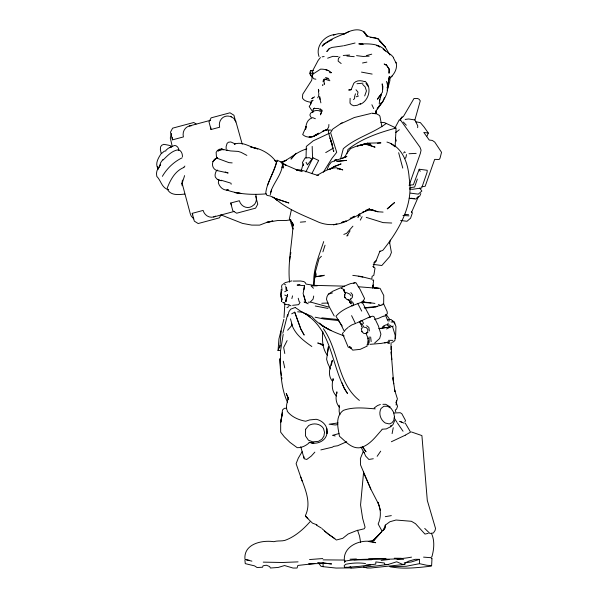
<?xml version="1.0" encoding="UTF-8"?>
<svg xmlns="http://www.w3.org/2000/svg" width="598" height="598" viewBox="0 0 598 598"><rect width="100%" height="100%" fill="white"/><g stroke="black" fill="none" stroke-linecap="round" stroke-linejoin="round"><path stroke-width="0.9" d="M431.308 558.734L432.003 558.24L431.621 565.641L426.778 565.274L419.497 563.675L419.534 559.347L415.169 559.317L408.912 561.081L405.145 562.927L404.824 564.415L370.655 568.01L367.292 568.04L363.524 566.964M389.933 77.471L389.896 80.663L387.212 90.679M280.38 363.487L280.537 350.772L283.198 334.409M244.918 559.945L245.247 563.63L254.554 565.872L257.043 567.502L262.567 567.248L263.045 565.805L266.327 565.215L269.661 566.545L270.386 568.018L278.197 567.45L284.551 565.536L293.072 568.055L297.086 568.025L297.841 565.446L314.832 563.555L308.777 563.802L320.722 563.533L323.114 562.957L331.598 563.944L317.68 562.494M351.25 567.891L336.106 568.063L323.055 566.672L323.114 562.957M388.58 78.278L388.513 81.859L387.183 87.988L389.38 76.417L388.453 82.165L388.565 79.362C393.499 75.258 398.096 69.129 396.003 62.252M390.935 349.845L391.085 342.706M380.38 510.341L377.951 502.26C380.866 509.204 381.389 517.023 378.145 523.975L382.07 531.136M288.184 399.486L288.221 397.834L286.263 393.551L288.647 399.3L288.221 397.834L286.621 404.824L286.464 409.353M244.933 558.898C243.812 543.761 262.171 539.904 273.877 541.691C277.442 540.472 281.247 541.384 284.872 540.383C294.575 537.019 303.268 529.432 309.958 521.822M281.195 289.492L281.045 295.165L281.695 301.504L281.606 299.015M344.657 294.515L344.59 296.967L346.563 299.187L348.918 299.875L350.966 303.762L349.419 301.788M350.122 98.319L349.994 103.118L351.332 104.702L353.717 105.779L357.38 105.241L360.542 103.574M327.001 431.726C327.36 440.24 317.486 445.204 310.026 442.468L313.898 443.051L309.046 442.43M279.842 347.408L281.172 330.851M291.443 209.539L289.335 219.1L293.065 224.168C292.198 243.498 287.518 262.843 289.567 282.189M394.359 324.026L394.463 322.18L392.707 320.864M306.034 157.902L306.326 146.428L313.225 140.844L329.513 133.204M417.658 127.673L417.77 125.857L414.892 119.959L420.274 100.815L419.004 99.178L417.546 98.498L414.018 98.468L403.321 116.647L402.035 117.081L400.481 118.83M283.497 168.038L283.661 165.571M328.893 124.481L328.728 126.881L327.211 129.497L322.539 131.418L327.211 129.497M318.846 93.295L318.644 96.114L317.658 97.825M382.638 89.304L382.174 83.847L382.884 86.628L382.428 92.204L377.368 99.238L379.797 95.785M384.036 316.335L386.458 314.899L387.369 313.419L387.108 311.498L383.654 303.911L383.752 295.487L380.074 288.348L373.003 287.459M280.462 350.54L278.048 350.57L278.937 338.954L283.848 319.295M363.621 471.874L360.557 504.966L362.635 518.354L365.086 527.204L364.257 528.759L356.356 530.71L348.186 533.962L342.759 538.327L336.39 540.009L324.505 531.144M395.129 146.757L396.093 128.009L384.507 122.62L380.836 122.351M318.622 92.668L318.398 89.311L318.973 91.068M344.53 286.15L313.905 285.351L315.43 271.821L314.555 276.941L315.938 276.612L316.148 274.333L315.43 271.821L319.063 258.59L321.41 256.273M322.741 331.92C322.075 339.843 322.322 349.068 327.599 355.474M284.013 317.575L284.85 303.769M396.123 404.988L396.541 400.54M339.245 405.175L339.156 411.656L339.903 414.75M379.237 103.962L379.723 99.171M285.807 300.861L286.165 297.632M225.214 171.932L228.152 173.016L217.59 170.684L217.665 170.011M182.106 185.746L182.375 183.511M287.279 296.481L287.518 294.575L285.799 301.863L286.711 298.873M276.239 198.738L288.916 202.999L275.058 198.416L270.348 196.017L267 195.411L265.774 193.049C266.985 181.373 274.998 171.746 277.038 160.167L281.441 162.17L282.54 164.906C281.434 175.102 273.413 182.958 270.416 192.691M218.704 179.811L218.337 182.891C219.69 187.256 223.652 190.971 228.481 189.962L226.709 190.007C239.237 194.485 252.879 194.881 266.058 193.887M396.444 401.273L396.25 402.731L397.393 398.836L394.478 389.575M182.427 180.08L181.852 184.177L184.61 175.603M289.529 261.281L290.329 255.981M290.598 254.217L290.867 252.453M327.525 352.7L328.429 346.75L326.598 359.263L327.928 363.651L330.522 369.011M303.904 289.753L304.524 285.687L297.154 285.089L299.942 284.513M357.484 95.03L357.985 92.099L356.004 89.782M305.608 129.34C305.877 124.795 307.036 119.436 312.066 117.956M395.622 336.083L395.958 326.508L394.463 322.18L391.047 321.956M282.503 412.77L280.686 422.502L280.671 432.145L284.312 436.824L289.94 442.348L297.199 447.678C301.923 447.984 306.58 445.323 309.839 442.228M305.653 129.153L306.161 126.455L302.685 134.565C309.226 140.463 317.583 134.587 323.548 130.999M282.518 412.635L280.686 422.502L282.548 409.869L284.394 408.314L286.748 408.24M331.352 365.415L332.316 360.332C329.976 367.12 327.203 374.931 332.398 381.218M323.055 81.859L323.511 79.452L324.565 78.988L326.515 79.504M392.101 433.625L393.245 427.712M382.032 429.222L386.263 428.923L390.651 426.71L390.935 425.245M281.95 167.814L282.54 164.906M406.498 154.561L405.93 157.424L404.689 158.709M281.322 291.652L280.813 294.126L281.359 298.11M345.106 293.842L344.605 296.302L344.979 297.849M313.718 296.025L313.06 299.194L310.668 301.601M313.113 72.313L311.655 80.364L302.76 94.185L302.401 97.975C303.971 101.017 307.776 101.727 310.855 102.288L310.392 104.037M312.261 71.663L312.545 73.532L311.184 73.21M362.059 328.347L362.351 326.964M304.524 285.687L303.119 293.543L305.593 301.833L303.934 295.741M291.876 298.604L292.534 295.868M287.608 314.57L282.802 333.236M346.967 153.619L347.984 149.47C361.521 138.601 378.646 132.786 395.233 128.256M287.765 316.207L288.886 311.79L290.68 309.173L295.345 307.424M340.583 159.016L343.297 148.708C355.959 137.577 373.137 133.406 386.33 123.382M379.67 100.539L381.247 94.432L380.096 97.586M367.366 344.545L368.301 341.144M301.257 170.624L302.738 165.302L303.642 163.897M389.485 243.476L390.457 240.142M395.196 338.528L395.659 336.936M270.259 194.701L271.649 190.104M328.788 130.11L328.332 131.545L329.498 136.359L332.638 145.792L330.044 137.929L333.632 151.533L333.916 150.89M387.198 89.319L388.199 85.85L388.618 78.914M322.905 251.863L325.05 245.21M267.702 184.954C270.528 177.262 274.295 169.922 276.575 161.991M355.489 93.804L354.636 96.338L354.607 98.535L353.448 99.597M323.69 241.577C319.13 255.682 312.507 270.221 313.905 285.351L306.034 284.072L305.227 282.555L303.799 281.546L300.592 281.008L293.155 281.097M417.359 179.056L414.616 187.062L410.004 187.637M317.03 524.857L312.515 523.16L305.787 516.672L305.376 515.64C311.603 502.828 305.197 489.201 300.749 476.987M364.698 95.934L366.454 90.941L365.161 86.912L362.672 84.43M409.481 184.266L420.327 153.477L421.067 150.12L419.916 147.078L400.727 120.325L399.322 119.764L394.83 128.211M278.048 350.57L280.088 345.457M321.313 112.499L320.453 114.868L322.158 110.182M167.268 187.951C170.557 179.572 175.177 170.886 184.02 167.403M379.999 250.951L376.052 260.885L373.929 263.643L373.653 267.104L372.898 266.476L375.021 268.113L373.825 275.304L372.091 276.321L371.814 279.191L360.355 276.351L352.783 275.364M351.108 89.737L348.828 89.984L351.108 89.737L353.822 83.234C356.587 80.057 361.072 80.289 364.69 81.679M384.417 97.556L382.929 101.54L377.174 108.918L379.132 105.876M385.291 314.668L387.848 320.939L389.709 320.797M171.357 133.541L170.295 138.018L172.299 146.63M409.361 188.908L412.463 189.312L421.695 187.974L427.107 172.231L427.234 170.281L419.198 169.241L413.39 184.767L409.002 185.223M363.375 451.176L360.407 458.464L360.504 464.848L370.827 489.112L378.459 503.905M411.521 212.395L418.548 196.346L415.946 199.052L409.182 198.244M420.813 193.535L419.774 196.047L417.165 197.594M359.278 214.226L357.948 217.373L359.951 213.905M327.166 169.316L328.975 165.123L331.292 162.095L346.877 156.392L344.052 157.708M427.039 136.038L428.325 133.055L424.064 126.985L420.379 122.635L415.49 121.715M394.717 420.544L392.908 424.73L390.651 426.71M305.855 171.925L312.978 157.812L318.682 160.466L311.805 173.622M312.978 157.812L312.59 158.657L312.178 146.413M428.22 533.379L424.946 534.066L415.52 523.713L411.424 521.292L396.003 520.028L389.889 521.755L385.306 525.126L383.355 530.486L385.321 527.511L374.737 539.381L381.27 532.22L372.644 540.809M387.302 325.065L388.237 323.122M345.838 561.088L344.493 561.567L345.091 560.341M158.164 168.397L156.945 170.841L156.467 173.487L156.811 176.425C161.191 180.693 161.669 188.146 168.576 189.678M216.551 170.557C215.482 172.545 214.533 175.035 215.422 177.247L217.306 179.333L221.267 180.79M287.107 340.606L283.654 347.46L284.783 353.515M323.309 172.254L331.935 158.373L336.719 152.311L330.574 132.614L332.862 129.004L342.131 122.687M282.383 284.469L281.576 286.023L282.069 290.329M360.302 220.131L362.119 216.67M221.103 214.637L219.391 217.844L198.177 223.532L194.32 221.125L192.235 213.337L203.118 210.421A9.037 8.454 75 0 0 215.654 216.102M344.859 156.953L346.713 153.477L350.637 148.543C357.066 145.875 363.816 142.989 370.939 144.312L364.563 144.043L357.245 146.271M404.809 421.867L405.526 420.536L401.849 413.749L400.279 412.732L393.776 413.009M341.451 288.408L342.123 287.16L347.879 284.663L350.757 283.549L355.982 282.764L360.168 289.537L364.593 298.596L361.925 303.156M334.439 160.982L335.269 159.457L336.883 159.875M160.556 164.525L159.696 166.087L160.563 162.888L162.88 159.517M310.609 104.426L311.536 102.766M344.455 289.507L343.544 290.008L345.509 293.431L343.23 289.2L340.613 287.817L332.765 291.241L328.339 294.201L327.009 296.601L326.471 299.254L329.206 306.684L334.207 316.013M302.117 451.707L298.29 458.143L296.107 463.689L302.147 481.084M312.612 70.841L318.196 60.353L320.431 57.528M350.092 230.791L346.892 236.023L348.066 235.111M158.687 167.373L160.526 164.472M380.111 104.358L381.09 102.834M400.077 120.123L402.035 117.081L400.667 119.166M162.364 176.343C167.051 168.352 173.801 161.879 182.121 157.812M403.672 153.036L404.525 151.795L405.272 152.52M287.608 290.232L284.685 291.734M377.144 456.319L380.709 451.161M344.411 562.486L345.113 561.485M162.073 153.148L164.188 151.264L165.93 150.898M254.113 204.867C256.736 202.057 256.938 197.893 255.682 194.417M313.464 70.661L310.676 70.751L310.13 71.491L310.489 75.191L312.171 77.254M343.446 332.226L342.467 333.52L348.2 347.109L351.527 348.417M380.829 328.571L383.079 328.123L382.922 326.844L383.722 325.828L386.278 324.781L389.732 325.095L392.722 327.181L395.166 335.254L395.016 340.172L393.671 341.697L392.086 342.355M329.311 48.573L326.897 51.398L329.311 48.573L331.868 47.444L342.781 45.904M381.913 429.745C375.731 436.577 369.773 445.196 360.445 447.663C351.609 449.128 345.569 441.346 339.485 436.286C337.907 427.645 334.94 416.417 343.394 410.348C353.478 406.707 364.735 408.053 375.252 408.875M287.601 330.238L292.198 324.991L290.471 318.869M309.458 105.981L310.213 105.113M161.52 153.095C158.657 157.476 154.875 163.022 157.782 168.382L157.424 166.528L157.842 169.481L158.365 168.075L159.457 167.186M352.925 226.171L346.571 233.37L343.82 234.409M311.012 102.258L313.12 100.24L311.057 100.995M163.037 160.055C167.268 155.988 171.514 151.07 177.599 149.881L178.458 150.532M183.915 167.141L184.894 166.065M314.847 452.133L311.311 456.035L306.767 459.466L304.165 458.756L300.749 446.721M351.033 298.88L352.327 297.46L352.678 294.971L350.824 292.586M431.621 565.641L431.083 566.179C417.449 567.644 403.418 569.475 389.859 566.657L406.177 566.269L419.497 563.675M312.298 74.548L311.782 75.056L312.418 77.142L313.868 78.809L315.901 79.22M165.967 150.233L168.285 148.297L174.295 145.546L175.902 145.68L177.539 146.899L178.682 148.723L178.757 150.427M322.868 84.789L322.382 85.237L322.965 85.148M216.237 158.44L213.628 160.817L215.243 158.866L217.582 157.835C210.802 159.464 210.743 169.234 217.59 170.684M374.094 262.657L376.052 260.885L374.101 262.716M374.699 342.998L379.663 338.498L380.919 334.155L378.437 325.992L373.855 316.447L372.39 316.207L368.226 317.553M339.963 56.937L338.401 58.35L338.139 61.101L341.166 63.538M374.169 408.015L377.473 405.579L380.365 404.472M348.066 327.472L345.323 329.834L344.381 331.501L340.486 323.608L335.971 316.245C342.579 308.553 353.082 305.473 362.126 302.012L370.297 317.448M395.764 132.547L399.315 129.714M373.391 540.831L374.699 539.83L368.293 541.564M392.281 75.976L389.874 77.74M283.183 284.117L285.253 282.615L291.891 280.866M314.615 107.991L312.821 109.935L313.621 111.998M383.572 316.088L378.026 318.547L374.52 319.384M312.612 74.324L320.625 69.114C324.437 69.114 328.541 69.839 331.314 72.687L329.917 72.747M348.754 326.882L351.803 324.923L355.705 323.428M329.543 169.578L334.813 166.289L341.092 163.889L333.886 166.782L334.813 166.289L328.84 169.451M286.958 307.716L288.834 306.55M311.67 98.64L314.585 96.846M312.096 98.431L313.711 97.459M171.85 146.517L170.019 147.616C175.005 145.695 165.175 144.701 163.807 144.327L161.707 145.269L160.556 146.921L160.369 149.522L161.071 152.968M325.723 152.61L333.706 147.893M316.895 175.55C322.823 171.91 329.072 168.27 336.151 167.717L342.774 169.907L338.162 168.457L339.843 168.741L337.279 168.928M346.72 441.705L337.676 445.764L333.475 446.392L332.533 447.14L320.849 449.913M314.727 135.335L318.644 133.16M367.224 346.078L360.205 349.352L352.73 350.144L349.553 346.556L351.654 348.2M318.181 133.84L312.597 136.793L309.061 137.129L313.352 136.486L316.387 134.931M291.675 313.838L294.717 312.186L300.831 329.042L304.105 334.955L300.831 329.042L294.717 312.186M343.529 34.549C349.553 30.274 361.117 26.544 365.931 34.363L363.554 31.47L366.118 34.497M349.195 31.522C340.127 35.955 329.206 38.676 322.12 46.151L324.123 44.013L323.219 44.626L331.456 39.984M386.54 328.99L390.315 327.061L387.997 325.947M342.639 158.373L346.631 156.34M324.086 83.937L324.393 84.49M340.74 123.779L354.308 117.522L370.805 113.508M332.473 292.923L328.339 294.201M220.146 149.904L217.926 150.995L222.321 149.336L230.664 150.943L238.161 151.414L241.233 152.408L246.854 155.405M391.369 441.743L405.257 435.209M405.347 435.12L410.564 432.137L405.242 423.092M356.528 323.062L367.934 317.777L369.512 317.553M361.932 145.052L367.643 143.146L380.933 142.862L377.443 143.206M327.622 58.193L332.817 56.339L338.094 56.511M367.994 332.555L365.998 333.392L363.816 333.46L361.648 331.352M362.059 145.082C366.23 142.264 370.969 146.248 375.073 147.16L364.825 144.013L359.772 145.516M365.453 210.496L369.639 208.769L353.612 217.582L350.151 218.143M353.62 283.131L354.943 282.592M306.781 148.872C297.512 151.533 290.591 157.999 282.174 162.402L286.39 160.264L280.783 162.148M360.213 104.336C368.592 101.01 372.502 87.629 365.109 81.306M379.581 251.556L382.817 250.338C398.903 230.402 413.719 204.89 409.211 178.271C408.21 163.531 402.626 146.577 386.943 142.055M391.623 326.672L393.335 326.03M356.124 96.824L358.508 95.964M382.922 326.844L384.402 326.336M362.216 212.29L367.927 210.399L372.958 209.577M350.107 566.53L350.817 568.003L353.029 568.055L375.409 566.074L388.214 564.445L396.691 561.776L402.611 564.37L404.824 564.415M331.434 39.887L332.219 39.632M419.534 559.347L411.237 561.993L404.203 562.935M352.85 216.775L354.614 216.222C344.179 224.183 331.172 227.15 318.734 222.209C303.35 215.235 287.01 209.442 274.333 197.871M363.554 144.35L367.643 143.146M333.467 224.93L336.936 223.929M381.928 304.404L383.654 303.911M339.006 433.557L332.473 435.344L335.194 435.957M189.245 126.006L210.631 120.273M196.137 123.98L193.767 122.5L172.62 128.166L170.482 132.173L172.538 139.842L183.422 136.92A9.037 8.454 75 0 1 191.442 125.737M235.754 121.999L233.945 115.257L229.998 112.798L211.124 117.851L208.986 121.857L211.042 129.519L219.653 127.217A9.037 8.454 75 0 1 229.146 116.191M255.675 196.338L257.76 204.127L255.623 208.134L236.681 213.217L232.824 210.81L230.738 203.021L239.35 200.719A9.037 8.454 75 0 0 253.619 204.994M213.621 216.969L234.11 211.475M366.477 55.562L371.724 54.179M220.871 149.717L223.749 149.642L221.312 149.022L219.13 149.321L217.388 150.554L216.14 152.408L216.424 156.721L217.343 158.321L228.967 162.634L232.166 162.895M343.603 45.807L355.055 43.011M383.767 327.943L390.315 327.061M272.673 221.051L266.416 222.538L259.614 225.125L251.721 225.102L242.549 223.405L221.297 215.026M382.189 305.062L375.566 306.632L377.293 306.408L364.115 307.806M346.511 560.842C367.92 557.351 390.143 561.23 411.521 557.134M384.686 342.96L389.575 341.839L381.135 343.416L369.945 344.336M226.694 150.262L227.427 150.091M272.748 220.991L266.686 222.359L277.823 220.505L286.307 220.46L290.65 219.855M329.872 80.737L325.05 79.242L323.989 81.022L324.393 83.929M362.515 63.007L366.873 62.102M378.743 328.661L385.845 327.42M337.833 424.535L335.276 424.984L329.147 424.214L338.124 422.906M385.291 516.665L391.316 515.625M365.52 563.54C358.935 562.561 352.013 562.935 345.509 564.34L344.097 565.858L344.949 567.487L346.392 567.233M366.738 345.039L368.278 344.777L369.16 342.288L369.145 336.868M373.294 458.748L368.869 459.451L365.602 456.02L363.973 452.095M322.173 56.84L324.138 56.526M315.938 276.612L324.505 275.274M344.949 567.487L359.675 566.321L375.761 564.108L375.843 561.911L384.387 563.017L384.985 564.497L388.214 564.445M314.555 276.941L323.428 275.708M405.16 119.436L408.636 118.965L414.892 119.959M381.15 560.401L389.059 559.474M376.082 307.036L364.825 308.12M421.889 186.636L425.163 186.299L434.671 159.374L439.134 159.494L440.023 158.223L441.533 152.318L434.798 142.145L432.354 140.44L429.229 140.037L423.81 132.427L428.325 133.055M313.419 108.417L318.487 108.552L321.081 109.935L320.236 108.918L321.29 110.226M356.946 83.72L363.016 83.182M300.308 222.164L305.608 221.716M292.586 305.339L298.641 304.659L300.039 302.416L299.157 301.609L298.245 298.26M309.547 559.541L322.778 558.554M389.597 343.282L388.005 343.387L387.444 342.295M343.252 55.457L349.606 55.023M409.002 153.746L416.163 153.38M369.123 56.16L363.165 56.459L356.565 55.644M184.782 194.073C178.488 194.709 170.55 195.845 167.201 188.961L168.666 189.686M366.066 565.073L370.842 564.841M350.017 559.227L356.408 558.966M298.066 561.881L282.376 562.494L263.24 562.135M321.784 303.253L328.242 303.014M312.672 70.691L310.676 70.751M353.979 559.93L371.829 559.743M368.63 558.861L385.987 558.427M324.916 130.17L331.165 130.05M317.246 285.814L311.065 285.911L313.457 288.258M396.997 559.399L403.62 559.302M372.367 280.081L373.638 280.066L372.681 287.907L358.172 286.734M343.663 560.049L323.055 559.863M382.884 404.315L385.717 404.308L390.345 407.036M344.328 33.757L338.416 33.697L333.31 34.953L334.865 34.579C324.639 35.26 315.168 46.442 319.026 56.518M394.239 558.226L401.378 558.293M388.431 340.329L392.826 340.374M319.975 111.191L321.836 111.221M387.437 319.444L391.129 319.511L392.893 321.298M358.598 43.886C367.994 43.968 378.9 42.72 385.605 50.972L383.161 49.133L391.548 55.248L393.678 57.647M308.179 302.162L311.192 302.252L328.795 307.095M362.381 301.25L364.227 301.317M283.744 302.483L284.401 302.506M373.047 113.456L375.753 113.755M423.563 557.127L430.822 557.687L431.98 556.544C434.051 548.986 434.851 540.667 431.457 533.364M391.705 223.024L383.116 222.613L366.245 217.366M297.625 311.82L302.573 312.134M369.594 541.728L375.671 542.715C362.822 537.684 342.004 545.458 344.493 561.567M369.235 209.532L377.876 211.759L383.071 212.103M323.458 344.874L321.672 344.747L323.525 344.926M404.3 214.331L408.591 214.675M402.94 215.392L408.957 215.878M373.533 287.974L378.624 288.386L374.004 287.982M362.366 302.326L370.984 303.059M346.87 56.025L354.21 56.668M361.327 44.147L363.143 44.319L359.383 43.759L361.887 44.476M371.612 113.164L376.321 113.68L379.349 115.369L379.932 116.236L381.905 126.746M370.252 37.39L375.581 37.988L378.908 39.461L385.262 47.003L389.918 55.016M321.806 317.859L338.49 319.564M410.99 198.222L414.377 198.626M361.94 301.773L374.916 303.395M320.042 110.892C317.456 110.398 314.346 110.077 312.306 112.11L312.739 111.901L310.848 112.947L310.063 114.368L309.943 115.257L311.214 117.649M410.415 193.124L418.271 194.141L421.859 191.031L419.789 188.123M400.63 220.468L406.991 221.29L410.579 218.18L412.373 212.97L411.529 211.677M373.197 264.391L381.823 265.505L389.799 256.482L391.406 252.468L389.38 241.233M296.287 169.63C304.21 169.742 311.012 173.973 318.517 175.401M372.143 74.085L361.498 72.111M327.996 308.426L315.288 306.012M358.284 276.313L362.874 277.076M226.179 148.969L226.119 146.615L227.083 143.393L228.391 142.257L230.783 141.943L235.193 143.916L234.326 144.163C242.653 140.986 250.046 147.422 257.828 148.909L250.599 146.951M347.214 299.703L347.872 299.815M222.957 149.321L221.312 149.022L223.36 149.747M251.063 147.138C260.96 148.409 270.401 153.813 276.246 161.938L274.654 160.526L277.405 161.624M306.707 302.483L304.068 301.99L308.172 303.814M323.055 566.672L320.969 566.276L319.063 563.682M284.416 304.053L289.096 305.01M245.3 559.444L249.598 560.356M315.139 317.224L324.348 319.048L338.954 320.595L338.976 321.432L342.258 326M376.68 45.65L378.34 46.016L379.797 47.137M246.376 559.87L251.908 561.141M325.469 77.605L328.25 78.331M329.565 72.066L331.314 72.687M411.424 431.965L421.904 435.583L427.293 500.399L435.516 528.408L435.09 530.419L433.423 532.982L429.895 533.446L424.73 528.438M322.479 344.358L317.717 342.99L322.905 345.068M325.88 69.817L328.706 70.669M284.543 284.528L285.732 284.895M296.227 169.78L302.252 171.648M230.297 182.966L221.185 180.237M371.066 209.524L377.876 211.759M296.406 169.854L298.454 170.535L284.469 164.51L281.972 162.716M344.156 335.927C332.324 331.539 319.87 326.418 311.693 316.342L303.418 312.941M378.355 304.569L380.193 305.197M290.987 305.787L288.774 304.905M282.712 302.536L284.162 303.059M312.627 117.619L315.363 118.725M284.745 295.046L286.27 295.674M402.17 422.36L399.696 421.328L404.099 423.197M217.306 179.333L219.137 180.103M346.294 292.572L349.613 294.014L351.168 295.943M307.821 314.608L301.885 312.014L295.412 307.641M326.65 78.241L329.206 79.377M230.365 116.244L234.207 118.636M365.983 35.058L369.205 36.792L378.407 38.728L378.579 40.081M178.675 149.821C181.456 150.823 182.599 154.037 182.412 156.773M331.045 330.589L321.859 325.514L328.706 329.416M316.424 525.134L321.298 528.027M324.101 326.844L319.481 323.04M351.318 305.242L352.304 305.884L353.68 304.165L352.543 301.863M334.902 538.604L328.28 534.171L321.993 528.639M305.13 313.808C333.415 331.255 331.045 368.39 347.58 393.619L343.962 388.02L342.019 382.84M272.823 196.981L277.711 200.622L274.303 197.811M391.002 143.699L395.016 146.712M311.835 346.504C303.455 340.621 294.784 334.17 291.585 323.937M308.972 316.178L310.355 317.261M366.641 325.671L368.876 327.442L369.347 330.956M193.767 218.898L191.196 216.042L190.314 213.852L182.151 183.377M359.398 400.428C337.04 382.855 339.141 350.734 323.398 328.728M403.344 122.044L406.296 125.244M306.258 516.754L307.88 518.556L305.376 515.64M359.839 322.419L360.983 323.795L361.7 326.829M389.702 319.384L386.091 314.346M336.562 396.033C331.569 391.705 331.681 384.521 333.071 378.631L333.392 380.358M312.694 111.789L309.181 106.519M339.514 407.275C335.613 403.067 335.433 397.102 336.876 391.817L336.951 393.462M367.232 36.463L365.199 33.757L367.314 36.68M293.371 228.997L292.429 227.703L290.979 223.151L290.546 219.488L293.08 225.625L291.331 221.477L293.356 224.527M362.358 446.676L366.036 451.782L362.844 447.222M366.006 83.451L367.92 86.187M397.498 423.145L403.037 431.248M394.187 417.875L397.027 422.39M343.544 290.008L345.27 293.027M287.511 402.26C281.277 389.044 280.724 373.728 280.126 359.316M361.14 324.482L359.271 321.731L361.207 320.797L362.336 320.991L363.629 323.466M396.085 402.058L397.55 406.334L396.519 409.174L395.248 410.049L395.801 411.925M306.071 162.312L307.454 164.846L311.992 159.001L309.293 157.663L305.062 158.007L302.379 162.626L303.455 165.698M359.129 213.979L360.28 216.155M361.005 447.05L364.047 452.836M350.069 302.072L348.918 299.875L350.645 303.627M357.671 303.336L361.715 311.124M393.357 57.714L396.093 63.044M321.53 110.608L321.888 111.318M351.594 315.654L355.347 323.324M419.198 169.241L420.215 171.334M361.947 323.376L363.763 327.166L366.215 327.51L367.86 329.453L367.718 331.741L365.998 333.392L368.159 338.528M371.889 104.747L373.705 108.589M364.1 473.87L370.827 489.112M235.59 120.519L242.235 144.223M350.346 298.723L351.93 303.336M357.537 530.209L359.562 536.167L360.601 542.341M395.487 138.183L396.31 141.076M398.657 152.714L402.768 168.098M394.493 389.739L394.979 391.541L392.879 377.712L393.671 383.819L391.129 351.774L391.72 359.667L391.286 346.392M319.496 96.883L320.887 102.863M361.289 328.511L362.014 331.808M283.288 361.214L284.738 367.875M230.978 183.175L231.164 184.251M281.419 375.544L280.357 368.652L279.752 358.658M281.68 377.271L281.95 378.997M303.799 456.326L304.046 457.948M386.525 81.388C390.778 92.884 382.257 102.123 376.09 110.832L375.955 113.396L376.217 110.533L376.157 112.858M370.648 337.003L371.156 341.593M285.762 286.42L286.113 289.948M367.807 338.244L368.219 342.452M286.539 287.503L286.778 290.538M319.825 96.749L320.035 99.403M287.167 409.862L287.249 411.26C291.51 416.948 298.813 420.05 305.653 421.246L309.592 419.938L316.23 419.288C322.86 420.641 328.377 426.464 326.934 433.543L326.785 428.46M385.306 525.126L385.374 526.569M322.643 331.24L322.711 333.026M229.871 116.371A9.037 8.454 75 0 1 231.269 116.931M234.222 119.353A9.037 8.454 75 0 1 235.096 120.654M211.042 129.519A9.037 8.454 75 0 1 210.713 127.187M172.538 139.842A9.037 8.454 75 0 1 172.209 137.503M231.62 205.211A9.037 8.454 75 0 1 230.738 203.021M192.765 214.824A9.037 8.454 75 0 1 192.235 213.337M305.615 429.259L305.443 435.837L308.419 440.203L312.791 441.862L318.442 441.346L321.888 439.268L323.922 436.151L324.527 432.309L323.473 428.46C320.334 423.578 313.502 422.651 308.688 425.537L305.615 429.259M389.186 69.181L389.021 73.106L389.186 69.181L386.293 64.801L389.186 69.181M373.294 285.089L372.681 287.907L373.294 285.089M394.463 416.656L393.761 420.484L391.899 422.823L389.238 423.922L385.321 423.025C380.575 419.998 378.325 413.666 381.008 408.539L383.819 406.281L387.571 406.259L391.197 408.494L393.589 412.216L394.463 416.656M294.522 154.882L290.964 159.12L296.16 153.245L294.522 154.882M394.508 202.602L387.28 208.829L394.508 202.602M214.234 160.249L212.918 161.602L214.57 159.943L214.234 160.249M346.07 221.051L341.914 222.359L346.07 221.051M338.027 161.198L336.786 161.467L346.556 160.376L338.027 161.198M241.271 193.505L234.775 192.541L241.271 193.505M285.941 165.1L283.011 163.688L285.941 165.1M385 64.427L384.148 64.023L386.383 65.115L385 64.427M383.468 45L379.64 41.157L385.262 47.003L383.468 45M310.489 75.191L309.988 72.956L310.489 75.191M282.024 299.478L281.232 296.122L282.002 299.434"/></g></svg>
